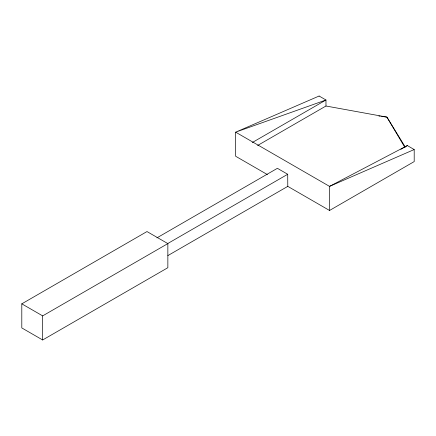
<?xml version="1.0" encoding="UTF-8"?>
<svg xmlns="http://www.w3.org/2000/svg" width="436" height="436" viewBox="0 0 436 436"><rect width="100%" height="100%" fill="white"/><g stroke="black" fill="none" stroke-linecap="round" stroke-linejoin="round"><path stroke-width="0.65" d="M252.319 142.512L325.97 99.991L325.97 106.013L257.622 145.471M21.8 303.838L146.992 231.56L167.855 243.604L167.855 267.699L42.663 339.976L21.8 327.927L21.8 303.838L42.663 315.882L167.855 243.604M156.905 237.876L277.394 168.312L287.711 174.269L287.787 186.363L329.54 210.468L414.2 161.587L414.2 149.543L407.333 145.575L329.54 186.374L235.647 132.163L235.647 156.257L267.399 174.591M167.811 243.495L287.711 174.269M167.887 255.583L287.787 186.363M400.853 149.319L407.333 145.575M414.2 149.543L329.54 186.374L329.54 210.468M378.862 116.036L380.203 116.21M381.544 116.39L386.917 117.11L405.344 147.145M325.97 106.013L386.917 117.11L404.564 146.921M42.663 315.882L42.663 339.976M319.108 96.024L235.647 132.163L325.97 99.991L319.108 96.024"/></g></svg>
